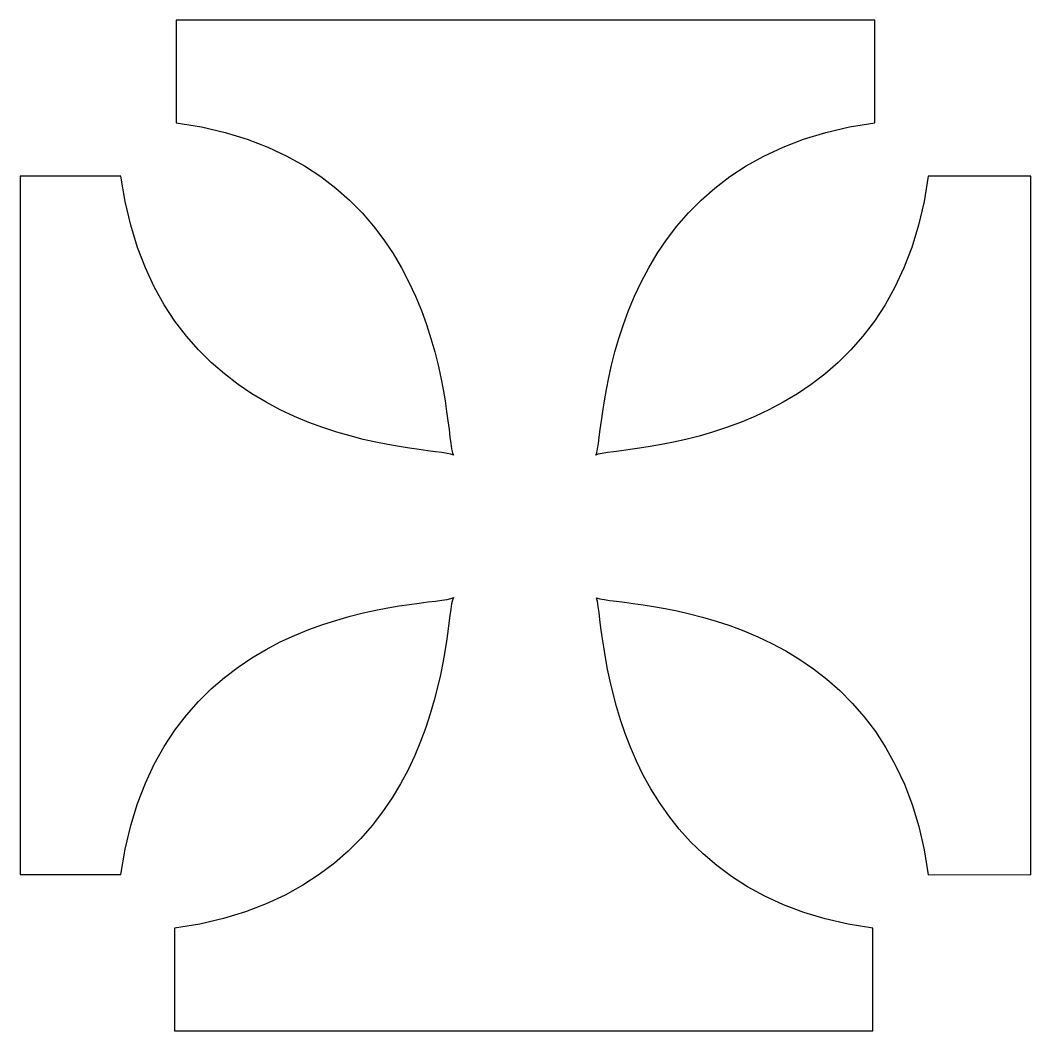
# Model space of a CAD drawing. Header units: centimetres. Extents: x -10.5 to 10.5, y -10.5 to 10.4.
import ezdxf

# ---------------------------------------------------------------- set-up
doc = ezdxf.new("R2010")
doc.units = ezdxf.units.CM
doc.header["$MEASUREMENT"] = 0
doc.layers.add('Layer 1', color=7, linetype='Continuous')

msp = doc.modelspace()

# ---------------------------------------------------------------- linework, layer by layer
at = {"layer": 'Layer 1'}
msp.add_open_spline([(1.47427, -1.52114), (1.6576, -2.17246), (1.58476, -7.60463), (7.19718, -8.36631), (7.19718, -8.36631), (7.19718, -8.36631), (7.19718, -10.48917), (7.19718, -10.48917), (7.19718, -10.48917), (7.19718, -10.48917), (-7.26986, -10.48917), (-7.26986, -10.48917), (-7.26986, -10.48917), (-7.26986, -10.48917), (-7.26986, -8.36631), (-7.26986, -8.36631), (-7.26986, -8.36631), (-1.49467, -7.58113), (-1.70411, -1.8905), (-1.49467, -1.51519), (-1.49467, -1.51519), (-1.8698, -1.72463), (-7.59556, -1.47741), (-8.38072, -7.2526), (-8.38072, -7.2526), (-8.38072, -7.2526), (-10.46865, -7.25257), (-10.46865, -7.25257), (-10.46865, -7.25257), (-10.46865, -7.25257), (-10.46865, 7.21432), (-10.46865, 7.21432), (-10.46865, 7.21432), (-10.46865, 7.21432), (-8.38072, 7.21431), (-8.38072, 7.21431), (-8.38072, 7.21431), (-7.59554, 1.43914), (-1.8698, 1.64573), (-1.49467, 1.43615), (-1.49467, 1.43615), (-1.70406, 1.81429), (-1.45697, 7.54011), (-7.23499, 8.32529), (-7.23499, 8.32529), (-7.23499, 8.32529), (-7.23499, 10.4481), (-7.23499, 10.4481), (-7.23499, 10.4481), (-7.23499, 10.4481), (7.23499, 10.4481), (7.23499, 10.4481), (7.23499, 10.4481), (7.23499, 10.4481), (7.23499, 8.32538), (7.23499, 8.32538), (7.23499, 8.32538), (1.45697, 7.5402), (1.66623, 1.81425), (1.45689, 1.43616), (1.45689, 1.43616), (1.83485, 1.64574), (7.56067, 1.43616), (8.34579, 7.21432), (8.34579, 7.21432), (8.34579, 7.21432), (10.46865, 7.21431), (10.46865, 7.21431), (10.46865, 7.21431), (10.46865, 7.21431), (10.46865, -7.25258), (10.46865, -7.25258), (10.46865, -7.25258), (10.46865, -7.25258), (8.34579, -7.25554), (8.34579, -7.25554), (8.34579, -7.25554), (7.57234, -1.55591), (1.98616, -1.71897), (1.47427, -1.52114)], degree=3, knots=[0, 0, 0, 0, 0.04761905, 0.04761905, 0.04761905, 0.04761905, 0.0952381, 0.0952381, 0.0952381, 0.0952381, 0.14285714, 0.14285714, 0.14285714, 0.14285714, 0.19047619, 0.19047619, 0.19047619, 0.19047619, 0.23809524, 0.23809524, 0.23809524, 0.23809524, 0.28571429, 0.28571429, 0.28571429, 0.28571429, 0.33333333, 0.33333333, 0.33333333, 0.33333333, 0.38095238, 0.38095238, 0.38095238, 0.38095238, 0.42857143, 0.42857143, 0.42857143, 0.42857143, 0.47619048, 0.47619048, 0.47619048, 0.47619048, 0.52380952, 0.52380952, 0.52380952, 0.52380952, 0.57142857, 0.57142857, 0.57142857, 0.57142857, 0.61904762, 0.61904762, 0.61904762, 0.61904762, 0.66666667, 0.66666667, 0.66666667, 0.66666667, 0.71428571, 0.71428571, 0.71428571, 0.71428571, 0.76190476, 0.76190476, 0.76190476, 0.76190476, 0.80952381, 0.80952381, 0.80952381, 0.80952381, 0.85714286, 0.85714286, 0.85714286, 0.85714286, 0.9047619, 0.9047619, 0.9047619, 0.9047619, 1, 1, 1, 1], dxfattribs=at)

doc.saveas('drawing.dxf')
